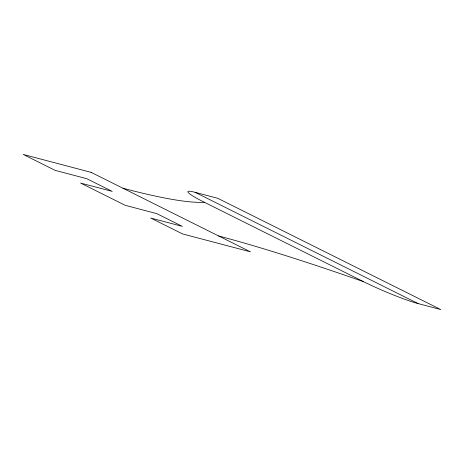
<?xml version="1.0" encoding="UTF-8"?>
<svg xmlns="http://www.w3.org/2000/svg" width="464" height="464" viewBox="0 0 464 464"><rect width="100%" height="100%" fill="white"/><g stroke="black" fill="none" stroke-linecap="round" stroke-linejoin="round"><path stroke-width="0.7" d="M363.654 281.718L204.305 202.234A42.433 3.996 23 0 1 195.071 192.311L217.715 198.29L440.8 309.569L418.163 303.589A42.433 3.996 23 0 1 363.654 281.718A555.141 52.246 23 0 0 218.596 235.944M195.071 192.311L418.163 303.589M204.305 202.234A555.141 52.246 23 0 1 122.983 188.256M91.112 172.359L23.2 154.431L55.071 170.329L86.762 178.698L112.259 191.412L80.568 183.048L125.181 205.303L156.878 213.666L182.369 226.386L150.678 218.022L182.549 233.92L250.461 251.842L91.112 172.359"/></g></svg>
